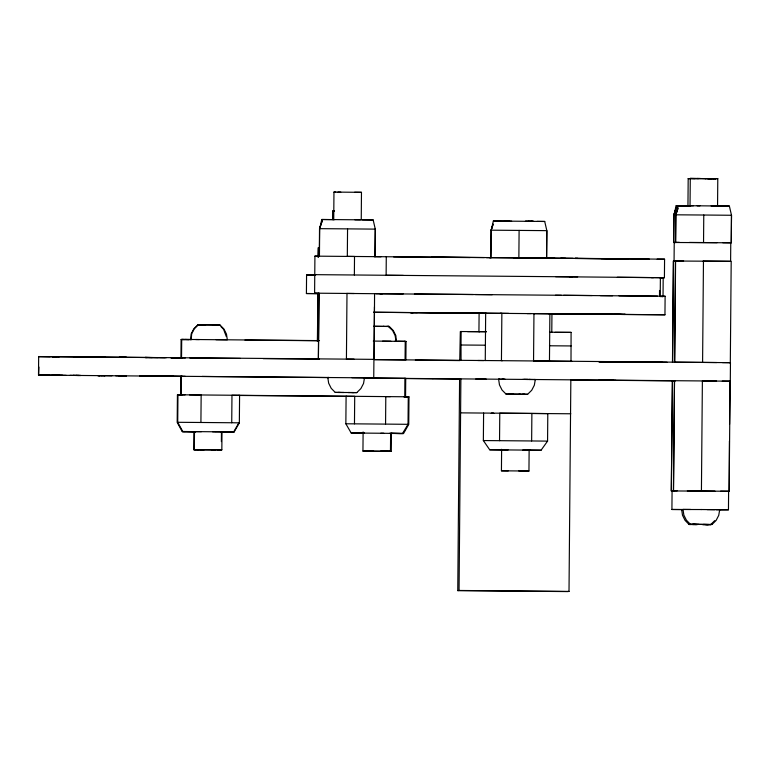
<?xml version="1.0" encoding="UTF-8"?>
<svg xmlns="http://www.w3.org/2000/svg" width="770" height="770" viewBox="0 0 770 770"><rect width="100%" height="100%" fill="white"/><g stroke="black" fill="none" stroke-linecap="round" stroke-linejoin="round"><path stroke-width="1.16" d="M56.999 375.308L38.5 375.096L38.664 356.568L165.213 357.665M38.885 367.021L38.635 375.077M180.902 394.933L177.427 394.904L177.187 422.422L182.249 431.643L185.397 431.672M177.716 422.297L177.957 394.779L201.153 394.962L200.912 422.48L177.716 422.297L182.779 431.518L194.589 431.758M181.402 394.943L180.623 394.933L180.786 376.405L181.884 376.414M181.72 358.069L180.94 358.06L181.104 339.531L189.613 339.599M185.214 376.309L181.383 376.28L181.22 394.808L185.06 394.837M199.382 339.551L181.701 339.416L181.537 357.935L182.413 357.954M195.484 449.738L193.79 449.719L193.953 431.778M200.402 449.786L194.329 449.593L194.483 431.652M221.375 441.585L221.462 432.008M193.79 449.719L221.837 449.834L221.991 431.883M239.345 422.836L231.731 422.749L231.972 395.241L239.585 395.328L239.345 422.836L234.128 431.96L232.867 432.076M318.847 293.649L306.412 293.524L306.575 274.996L315.565 275.063M318.828 293.226L314.603 293.178L314.92 256.131L319.531 256.16M317.384 341.264L317.952 293.611L317.538 341.245M318.116 257.161L318.347 247.565L318.27 257.142M322.303 220.528L319.521 228.661L319.29 256.179L484.349 257.565M319.444 256.16L319.675 228.642L321.802 219.498L360.427 219.816M332.563 219.402L332.63 211.009L334.507 211.019L332.63 211.009M333.728 219.479L333.959 192.086L335.836 192.096L361.476 192.327L361.245 219.72M345.855 423.789L346.096 396.271L354.71 396.329L354.469 423.847L345.855 423.789L351.187 433.01L363.469 433.202M403.201 293.947L346.991 293.447L346.423 359.118L374.153 359.369L374.567 293.717M347.318 256.391L347.559 228.873L319.521 228.661M403.365 275.419L354.364 274.986L354.518 256.458L347 256.391M373.623 451.258L362.949 451.085L363.113 431.941M365.221 377.839L373.739 377.906L374.451 306.845M386.28 256.737L386.126 275.265L577.654 276.882M408.033 424.318L385.568 424.106L385.799 396.598L408.273 396.8L408.033 424.318L402.546 433.452L401.738 433.443M362.949 451.085L390.467 451.326L390.621 433.375M364.104 451.172L391.227 451.403L391.381 433.462M363.43 377.868L404.905 378.253L404.75 396.781L403.701 396.762M405.886 359.985L406.05 341.457L404.183 341.37M404.818 378.32L405.723 378.33L405.569 396.858L404.654 396.848L408.986 396.897L408.745 424.414L403.519 433.529L380.803 433.25M570.84 379.88L569.011 591.418L567.721 591.581L457.765 590.629L459.594 379.09M459.757 360.36L460.335 331.533L486.236 331.649M485.081 345.191L461.018 345.008L461.134 331.437M457.765 590.629L459.055 590.465L460.883 378.927M461.047 360.196L461.018 345.008M501.376 449.901L489.701 449.786L483.358 440.556L483.599 413.038M485.264 360.553L485.668 313.226M491.077 230.182L490.837 257.7L491.231 230.163L493.349 221.019L544.717 221.462L546.835 230.644L546.594 258.162L546.835 230.644L491.077 230.182L493.156 224.08M483.358 440.556L499.538 440.681L499.778 413.163L547.797 413.596L547.566 441.114L541.06 450.229L528.114 450.132L530.058 450.132L529.539 450.132M508.258 470.874L501.434 470.807L501.616 449.266M519.105 230.394L518.865 257.911L486.438 257.652M501.434 470.807L528.952 471.038L529.134 449.507M547.566 441.114L531.647 440.96L531.878 413.442M551.782 332.322L551.946 313.977L549.559 313.948M549.578 332.197L571.09 332.39L571.003 361.149M659.505 295.074L659.543 290.444M662.508 296.594L663.028 296.594L663.191 278.066L660.198 278.037M660.246 277.71L664.414 277.71L664.577 259.182L601.139 258.595M621.361 314.468L664.953 314.786L665.116 296.257L659.534 296.181L665.116 296.257M672.479 362.362L673.355 261.02L675.829 261.02M675.569 209.892L673.837 214.974L673.596 242.492L676.07 242.492M672.422 380.871L671.315 490.952L672.422 380.871L674.741 380.89M672.624 362.343L673.509 261.001M673.75 242.473L673.991 214.955L676.108 205.811L683.721 205.869M682.182 509.586L671.921 509.48L672.075 490.952L729.151 491.25L730.104 381.189L702.384 380.938L701.422 491M726.004 206.062L729.382 206.091L731.5 215.273L731.259 242.791L674.231 242.492L674.068 261.02L731.192 261.319L730.316 362.66L674.559 362.198L675.434 260.857L683.596 260.905M677.821 208.709L675.742 214.811L675.511 242.329L679.342 242.348M675.656 242.309L675.896 214.792L678.024 205.648L689.054 205.917M673.548 490.769L674.501 380.707L673.394 490.788L677.196 490.808M674.712 362.179L675.588 260.838M687.947 206.1L688.188 178.582L698.448 178.669M690.035 205.937L690.276 178.419L705.57 178.727M703.539 242.54L703.77 215.023L675.742 214.811M702.587 362.41L703.462 261.069M717.553 206.177L717.784 178.659L713.809 178.621M720.027 509.913L728.459 509.788L728.613 491.26L720.624 491.183M729.431 441.027L729.151 491.25M729.575 424.28L730.104 381.189M722.26 381.121L730.297 381.198L730.461 362.67L722.424 362.593M190.681 339.618L191.153 333.949L193.799 328.857L197.88 324.834L216.861 325.007M351.89 377.704L364.489 377.82L363.536 383.479L360.889 388.571L356.799 392.594L335.229 392.411L331.206 388.321L328.646 383.181L327.799 377.502L328.723 377.512L327.799 377.502M523.995 379.408L535.304 379.523L534.351 385.183L531.704 390.275L527.614 394.298L506.044 394.105L502.021 390.015L499.46 384.875L498.613 379.206L502.723 379.264M319.675 228.642L322.274 220.653M491.231 230.163L493.079 224.455M673.837 214.974L676.58 206.966M675.896 214.792L678.12 207.948M238.816 422.961L233.599 432.086L232.578 432.086M215.985 339.695L227.323 339.811L226.476 334.132L223.926 328.992L219.912 324.901L198.41 324.709L194.329 328.732L191.682 333.824L191.21 339.493M703.145 524.601L710.643 524.659L714.743 520.635M690.632 509.451L683 509.394L683.847 515.072L686.407 520.202L690.43 524.303L692.461 524.322L712 524.486L716.09 520.462L718.737 515.371L719.69 509.711L716.235 509.673M306.412 293.524L319.001 293.62M598.637 361.765L662.133 362.285M731.259 242.791L731.5 215.273L703.77 215.023M38.981 356.597L50.127 356.722M508.7 313.419L500.211 313.284M527.094 313.573L531.233 313.554M571.09 332.39L555.054 332.38M433.048 378.792L459.738 379.11M570.714 361.525L572.023 361.361L549.231 361.159M503.647 379.244L503.243 379.235M571.157 379.976L571.86 379.88M671.921 509.48L701.432 509.538M664.577 259.182L657.157 259.153M662.672 278.066L663.191 278.066M383.344 326.345L383.98 326.355M388.176 326.393L392.584 330.484L395.145 335.624L395.992 341.303L395.328 341.293M729.498 362.67L730.461 362.67M717.784 178.659L707.524 178.582M715.224 178.823L715.705 178.823L705.445 178.746M689.545 205.744L689.025 205.744L693.375 205.773M717.861 205.994L718.381 206.004L716.447 205.975M729.382 206.091L717.505 206.004M333.323 219.594L332.804 219.594L334.806 219.604M347.559 228.873L375.279 229.123L375.038 256.641L375.279 229.123L373.161 219.941L362.352 219.864M513.542 257.863L523.802 257.911L521.396 257.883M531.724 258.027L565.652 258.335M314.603 293.178L346.991 293.447M373.768 312.245L620.986 314.41M410.728 312.562L410.131 312.591L413.259 312.62M397.647 341.399L406.05 341.457M52.706 356.731L52.11 356.674L56.335 356.77M80.118 356.914L80.715 356.972L73.545 356.847M98.425 357.126L97.819 357.068L104.99 357.193M173.048 357.723L173.086 357.723M180.94 358.06L182.038 358.069M52.447 375.202L51.946 375.202L62.572 375.279M52.042 375.25L52.553 375.26M79.955 375.442L80.561 375.5L76.23 375.414L78.684 375.481M38.798 375.077L50.069 375.173M145.482 376.058L144.876 376.001L149.111 376.097M363.565 377.82L364.489 377.82M503.195 379.244L505.12 379.244M534.38 379.514L535.304 379.523M506.044 394.105L513.542 394.163M180.623 394.933L181.72 394.943M182.779 431.518L201.403 431.672M182.249 431.643L195.58 431.739M234.128 431.96L221.346 431.989M222.01 431.989L222.174 431.98M351.187 433.01L355.894 433.115M353.189 433.096L352.169 433.087L352.901 433.096M363.758 433.183L363.594 433.192M391.006 433.356L400.371 433.5M403.519 433.529L389.485 433.356M489.701 449.786L508.104 449.94M501.222 449.882L500.702 449.882L528.326 450.103M194.329 449.593L198.573 449.622M220.759 449.959L221.308 449.959L217.487 449.921M682.576 509.567L681.652 509.567L682.499 515.246L685.059 520.376L689.083 524.476L697.668 524.553M689.083 524.476L691.171 524.486M689.121 205.927L687.119 205.908L687.6 205.917M506.689 221.125L504.879 221.115L508.797 221.154M530.453 221.346L533.706 221.365L528.345 221.317M409.168 256.978L408.273 256.978L414.895 257.055M416.406 257.016L415.357 257.007L418.245 257.036M376.001 293.726L473.223 294.525M417.33 312.61L410.612 312.562M469.026 313.092L465.292 313.053M562.524 313.881L589.031 314.304L551.705 314.025M574.526 313.987L574.381 313.977M624.576 314.42L625.471 314.43L614.219 314.304M386.771 326.384L389.312 326.47L393.316 330.561L395.876 335.701L396.252 341.37M190.209 339.608L192.057 339.493M59.271 356.799L52.61 356.674L54.083 356.751M78.675 356.905L80.215 356.972L78.838 356.953M99.869 357.136L98.329 357.068L102.15 357.155M124.394 357.299L125.934 357.367L122.112 357.29M145.54 357.482L149.265 357.511M147.089 357.54L145.039 357.482L145.607 357.54M171.604 357.713L173.654 357.781L171.672 357.704M185.377 357.963L170.988 357.8M477.843 360.504L483.772 360.533M99.705 375.664L97.665 375.596L104.951 375.702M171.45 376.241L172.99 376.309M338.02 392.44L340.215 392.45M351.803 392.556L353.998 392.575M508.835 394.134L520.212 394.221M522.618 394.259L524.813 394.269M405.039 396.781L408.273 396.8M195.907 431.624L194.194 431.614M195.378 431.749L193.665 431.739M221 431.855L223.127 431.864L221.327 431.845M364.229 433.115L362.651 433.106M390.39 433.423L392.103 433.433M402.498 433.529L391.275 433.443M693.221 524.322L709.209 524.466M691.874 524.495L694.068 524.514M705.657 524.62L707.851 524.63M700.402 178.515L690.276 178.419M707.659 178.563L713.896 178.804M697.206 178.476L711.721 178.784M697.177 205.802L716.649 205.975M685.627 205.706L699.969 205.831M717.727 206.187L727.477 206.264L711.105 205.927M673.991 214.955L676.31 214.974M506.362 221.125L508.893 221.144M525.4 221.298L531.704 221.356M537.104 221.404L544.717 221.462M717.082 242.666L689.497 242.425M431.498 257.093L577.818 258.354M575.229 258.422L622.266 258.826M489.547 257.738L491.087 257.748M546.806 258.268L554.968 258.335M574.978 258.479L649.303 259.105M610.764 258.768L621.159 258.836L620.302 258.826M626.462 258.864L628.243 258.874L617.694 258.758M703.145 261.069L730.605 261.328L730.769 242.8L722.78 242.714M354.364 274.986L314.766 274.659L315.787 274.669M651.41 277.643L653.528 277.614M414.404 294.015L592.14 295.545M619.013 295.824L657.522 296.161M346.683 293.447L354.2 293.514M379.957 293.774L382.344 293.793M475.321 294.544L492.194 294.689M556.556 313.756L591.986 314.073M411.026 312.591L413.086 312.61M548.923 313.842L622.516 314.41M467.785 313.217L442.009 313.024L479.286 313.39M486.65 313.4L479.104 313.351L478.94 331.697L486.486 331.745M595.47 314.227L624.98 314.449M202.52 324.748L205.686 324.776M212.635 324.844L215.812 324.863M217.39 324.882L219.142 324.892M373.922 326.336L388.532 326.47M195.734 339.522L319.512 340.61M373.306 341.081L390.871 341.235M244.985 340.099L317.972 340.725M549.462 345.778L571.138 345.942M54.054 356.683L56.431 356.751M159.409 357.578L354.046 359.186M38.664 356.568L75.932 356.895M78.338 356.914L166.484 357.655M170.911 357.713L182.047 357.838M189.815 358.002L240.452 358.435M374.932 359.628L502.415 360.678M716.706 362.535L501.443 360.678L501.857 313.351L373.546 312.274M263.167 358.637L319.348 359.138M374.345 359.619L405.068 359.908L405.232 341.38L394.875 341.303L395.992 341.303M667.09 362.285L599.118 361.679L616.038 361.842M73.266 375.394L78.617 375.49M118.984 375.789L126.27 375.895L119.1 375.77M373.739 377.906L146.82 376.02L171.546 376.289L166.32 376.183M38.5 375.096L181.884 376.366M202.096 376.443L328.761 377.56M716.552 381.063L370.447 378.118M59.011 375.269L66.23 375.385M69.955 375.346L73.487 375.433M104.73 375.664L111.948 375.779M115.77 375.798L119.206 375.827M139.582 376.03L150.131 376.116M152.046 376.126L159.169 376.193M162.99 376.203L166.426 376.241M405.213 378.532L432.798 378.792M475.802 379.013L486.159 379.081M603.343 380.13L613.488 380.207M675.271 380.89L598.954 380.207L615.875 380.37M572.187 380.091L602.313 380.303M189.497 394.866L390.39 396.637M238.556 395.453L346.51 396.329M405.501 396.868L408.986 396.897M460.595 412.864L570.801 413.779M491.318 413.336L493.705 413.355M200.912 422.48L231.731 422.749M354.469 423.847L385.568 424.106M226.207 431.903L230.403 431.941M196.109 431.614L215.648 431.787M354.758 433.029L383.758 433.269M360.091 433.144L363.344 433.173M499.538 440.681L531.647 440.96M217.592 449.805L219.835 449.824M200.931 449.776L214.166 449.901M518.816 470.942L528.952 471.038M714.935 491.125L687.341 490.885M671.469 490.933L673.788 490.952M700.989 509.528L714.772 509.653M696.581 524.534L690.43 524.303M459.055 590.465L569.011 591.418M695.012 178.65L688.188 178.582M354.652 192.259L361.476 192.327M335.778 192.105L333.959 192.086M337.943 192.125L340.783 192.153M690.757 205.773L678.024 205.648M716.86 206.158L724.098 206.225M687.783 205.927L676.108 205.811M333.477 219.614L321.802 219.498M354.883 219.777L373.161 219.941M506.082 221.144L493.349 221.019M508.604 221.154L511.636 221.183M525.506 221.288L529.462 221.327M514.966 257.825L546.594 258.162M560.753 258.229L573.063 258.335M575.219 258.354L610.61 258.653M613.469 258.768L619.426 258.816M319.155 256.169L314.92 256.131M393.653 256.891L470.104 257.575M569.665 276.834L664.414 277.71M555.632 276.709L572.216 276.863M617.347 277.277L660.39 277.662L660.227 296.19L563.65 295.314M315.431 275.083L306.575 274.996M600.379 295.651L612.554 295.767M555.468 295.237L561.397 295.295M660.034 296.565L663.028 296.594M623.527 314.439L624.403 314.439M572.274 313.958L664.953 314.786M411.199 312.572L463.184 313.092M549.472 313.919L571.744 314.122M199.988 324.728L205.08 324.776M213.251 324.834L219.912 324.901M373.758 326.268L389.312 326.47M204.887 324.776L198.41 324.709M212.722 324.959L219.383 325.027M199.459 324.853L197.88 324.834M201.99 324.873L204.358 324.901M212.905 324.969L215.273 324.988M467.534 331.62L479.604 331.735M382.584 341.168L405.136 341.447M185.262 339.454L191.855 339.512M188.746 339.618L181.701 339.416M184.492 339.57L181.104 339.531M101.948 357.107L104.893 357.136M119.263 357.242L122.209 357.27M149.168 357.521L158.322 357.665M119.369 357.299L124.557 357.347M146.916 357.501L152.21 357.598M415.367 360.091L459.902 360.581M145.511 357.482L147.022 357.55M529.019 379.456L530.376 379.466M502.069 379.235L504.081 379.254M56.075 375.24L59.117 375.317M73.391 375.375L76.432 375.462M101.784 375.635L104.836 375.722M181.354 376.424L166.137 376.27M522.705 379.398L527.806 379.446M99.542 375.616L101.89 375.693M122.141 375.856L124.394 375.875M78.579 375.423L80.09 375.49M98.127 375.606L99.638 375.673M343.815 392.488L335.229 392.411M348.204 392.517L356.799 392.594M519.019 394.211L527.614 394.298M491.395 413.326L493.676 413.346M212.568 431.768L230.971 431.922M354.498 433.038L364.085 433.125M185.936 431.556L195.118 431.633M216.072 431.797L233.406 431.951M522.782 450.065L541.06 450.229M200.941 449.661L204.223 449.69M211.933 449.738L215.225 449.767M364.72 451.105L373.017 451.182M380.399 451.23L390.467 451.326M196.013 449.613L203.694 449.815M211.403 449.863L221.837 449.834M381.333 451.307L391.227 451.403M707.091 509.596L728.459 509.788M709.969 524.466L712 524.486M692.461 524.322L699.025 524.38M703.405 524.409L710.643 524.659M702.057 524.582L708.612 524.639M693.481 524.514L696.484 524.543M374.21 256.689L380.996 256.766M387.897 326.384L388.561 326.393M177.427 394.904L181.778 394.952M674.231 242.492L675.136 242.502M729.382 381.189L730.297 381.198M498.613 379.206L499.48 379.215M181.383 376.28L182.249 376.299M672.075 490.952L672.99 490.962M373.113 359.369L373.893 359.378M180.786 376.405L181.566 376.414M220.99 326.663L223.396 329.117M223.906 330.147L226.284 336.529M318.963 293.235L318.395 358.907L318.963 293.235M533.957 313.631L533.543 360.957L549.462 361.111L549.876 313.785L533.957 313.631M505.303 221.115L504.36 221.115L505.264 221.125M532.33 221.356L531.849 221.356L532.33 221.356M126.434 357.367L125.828 357.309L126.434 357.367M126.174 375.847L125.674 375.837L126.174 375.847M173.491 376.309L172.884 376.251L173.491 376.309"/></g></svg>
